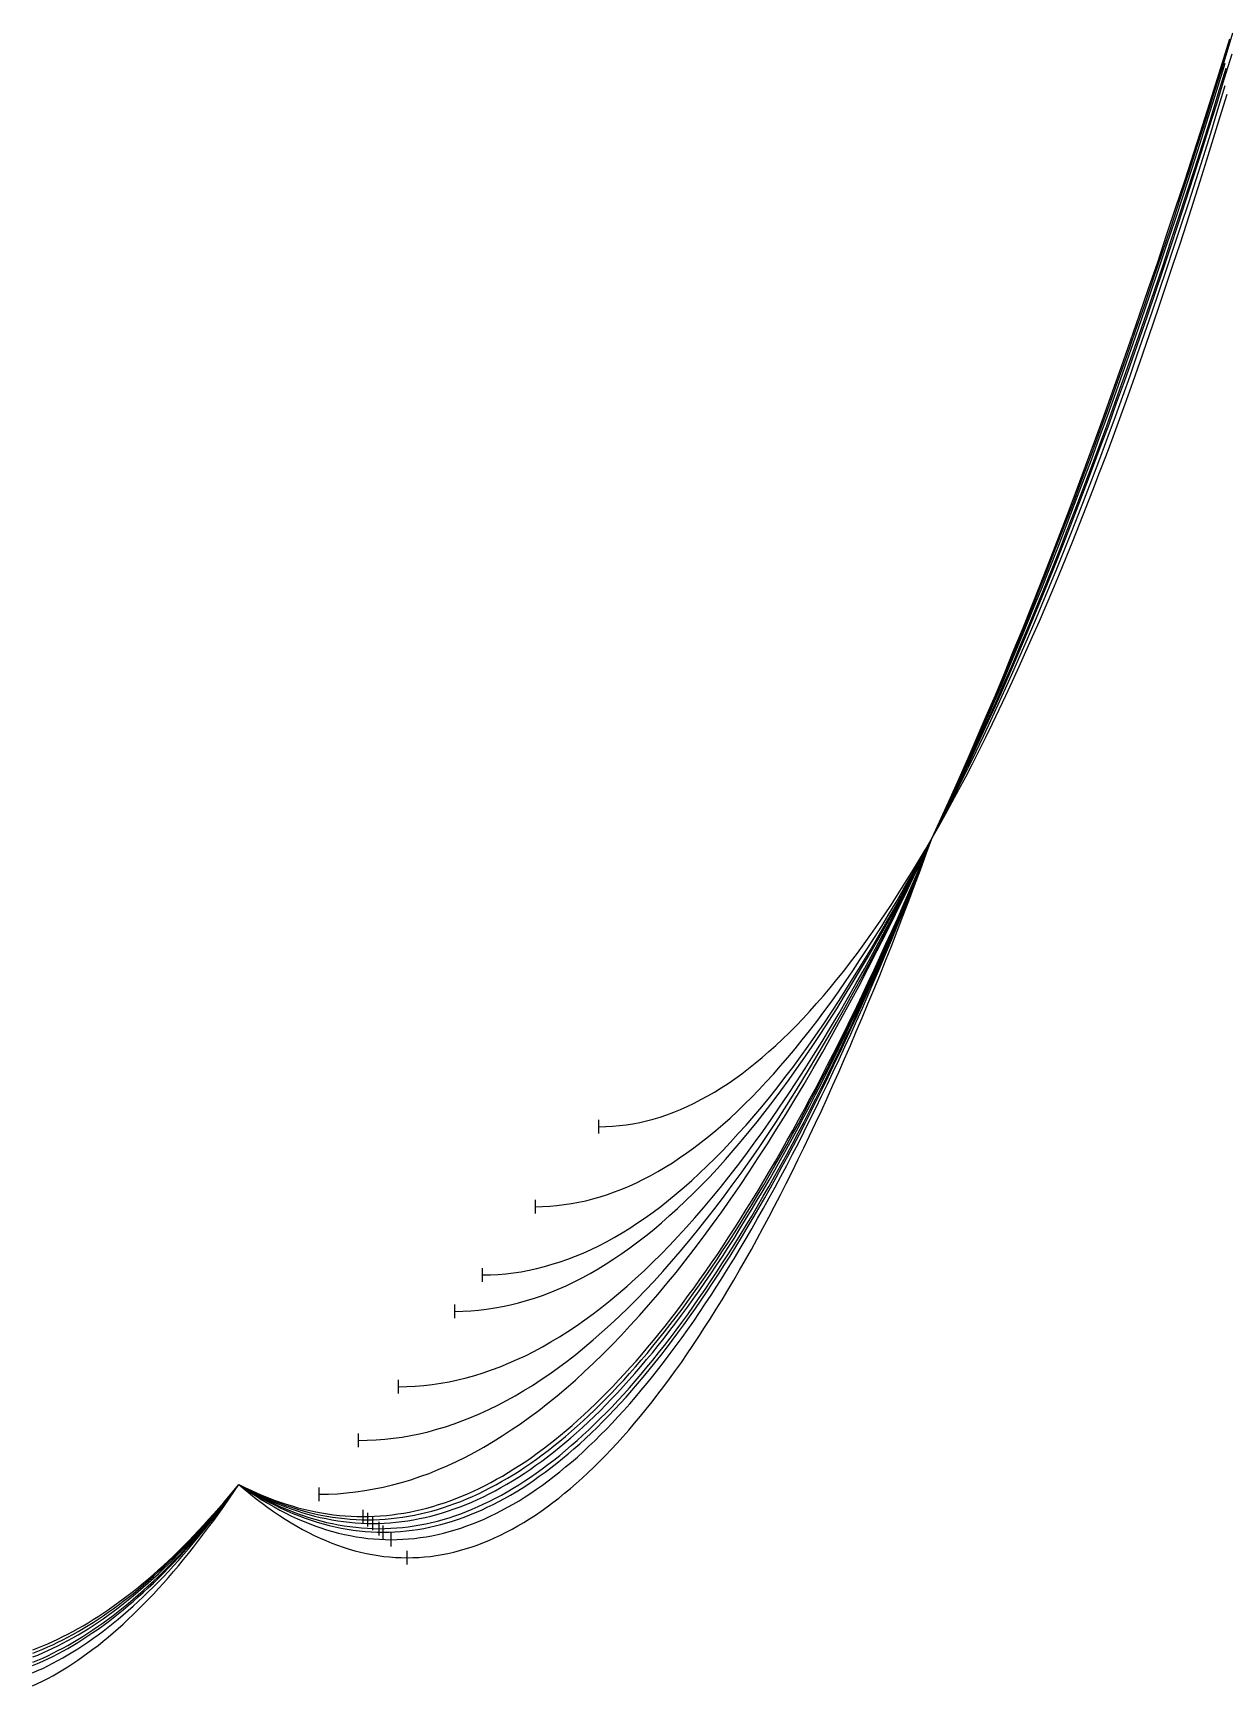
# Model space of a CAD drawing. Header units: metres. Extents: x -87 to 28195, y -4474 to 524.
# Drawn here: x 2559 to 3435, y -2177 to -961 of the extents above; entities that cross this region are included whole.
import ezdxf

# ---------------------------------------------------------------- set-up
doc = ezdxf.new("R2010")
doc.units = ezdxf.units.M
for name, color, linetype in [('CATENARIES_-10_bare', 7, 'Continuous'), ('CATENARIES_-10_ICE', 7, 'Continuous'), ('CATENARIES_-19_bare', 7, 'Continuous'), ('CATENARIES_-19_HEAVY_ICE', 7, 'Continuous'), ('CATENARIES_0', 7, 'Continuous'), ('CATENARIES_0_ICE', 7, 'Continuous'), ('CATENARIES_50_theoretical', 7, 'Continuous')]:
    doc.layers.add(name, color=color, linetype=linetype)

msp = doc.modelspace()

# ---------------------------------------------------------------- linework, layer by layer
at = {"layer": 'CATENARIES_-10_bare'}
for p, q in [((2798, -2001.4), (2798, -1991.4)), ((2804.7, -2059.7), (2804.7, -2049.7))]:
    msp.add_line(p, q, dxfattribs=at)
for points in [[(2798, -1996.4, 0), (2804.4, -1996.3, 0), (2810.8, -1996, 0), (2817.2, -1995.5, 0), (2823.6, -1994.8, 0), (2830, -1993.9, 0), (2836.4, -1992.8, 0), (2842.8, -1991.5, 0), (2849.1, -1990, 0), (2855.5, -1988.2, 0), (2861.9, -1986.3, 0), (2868.3, -1984.2, 0), (2874.7, -1981.8, 0), (2881.1, -1979.3, 0), (2887.5, -1976.6, 0), (2893.9, -1973.6, 0), (2900.3, -1970.5, 0), (2906.7, -1967.1, 0), (2913.1, -1963.6, 0), (2919.5, -1959.8, 0), (2925.9, -1955.9, 0), (2932.2, -1951.7, 0), (2938.6, -1947.4, 0), (2945, -1942.8, 0), (2951.4, -1938, 0), (2957.8, -1933.1, 0), (2964.2, -1927.9, 0), (2970.6, -1922.5, 0), (2977, -1916.9, 0), (2983.4, -1911.1, 0), (2989.8, -1905.1, 0), (2996.2, -1899, 0), (3002.6, -1892.6, 0), (3009, -1886, 0), (3015.4, -1879.2, 0), (3021.7, -1872.1, 0), (3028.1, -1864.9, 0), (3034.5, -1857.5, 0), (3040.9, -1849.9, 0), (3047.3, -1842.1, 0), (3053.7, -1834, 0), (3060.1, -1825.8, 0), (3066.5, -1817.4, 0), (3072.9, -1808.7, 0), (3079.3, -1799.9, 0), (3085.7, -1790.8, 0), (3092.1, -1781.6, 0), (3098.5, -1772.1, 0), (3104.8, -1762.5, 0), (3111.2, -1752.6, 0), (3117.6, -1742.5, 0), (3124, -1732.2, 0), (3130.4, -1721.7, 0), (3136.8, -1711, 0), (3143.2, -1700.2, 0), (3149.6, -1689, 0), (3156, -1677.7, 0), (3162.4, -1666.2, 0), (3168.8, -1654.5, 0), (3175.2, -1642.6, 0), (3181.6, -1630.4, 0), (3187.9, -1618.1, 0), (3194.3, -1605.6, 0), (3200.7, -1592.8, 0), (3207.1, -1579.8, 0), (3213.5, -1566.7, 0), (3219.9, -1553.3, 0), (3226.4, -1539.5, 0), (3232.9, -1525.4, 0), (3239.4, -1511.2, 0), (3245.9, -1496.7, 0), (3252.5, -1482, 0), (3259, -1467.1, 0), (3265.5, -1452, 0), (3272, -1436.6, 0), (3278.5, -1421.1, 0), (3285, -1405.3, 0), (3291.5, -1389.3, 0), (3298, -1373.1, 0), (3304.5, -1356.7, 0), (3311, -1340, 0), (3317.6, -1323.2, 0), (3324.1, -1306.1, 0), (3330.6, -1288.8, 0), (3337.1, -1271.3, 0), (3343.6, -1253.6, 0), (3350.1, -1235.6, 0), (3356.6, -1217.5, 0), (3363.1, -1199.1, 0), (3369.6, -1180.5, 0), (3376.1, -1161.7, 0), (3382.6, -1142.7, 0), (3389.2, -1123.4, 0), (3395.7, -1103.9, 0), (3402.2, -1084.2, 0), (3408.7, -1064.3, 0), (3415.2, -1044.2, 0), (3421.7, -1023.8, 0), (3428.2, -1003.3, 0), (3434.7, -982.5, 0), (3441.2, -961.4, 0)], [(2709.9, -2028.7, 0), (2714.2, -2031, 0), (2718.5, -2033.2, 0), (2722.8, -2035.3, 0), (2727.2, -2037.3, 0), (2731.5, -2039.2, 0), (2735.8, -2041, 0), (2740.1, -2042.6, 0), (2744.4, -2044.2, 0), (2748.7, -2045.6, 0), (2753, -2047, 0), (2757.3, -2048.2, 0), (2761.6, -2049.4, 0), (2765.9, -2050.4, 0), (2770.3, -2051.3, 0), (2774.6, -2052.1, 0), (2778.9, -2052.8, 0), (2783.2, -2053.4, 0), (2787.5, -2053.9, 0), (2791.8, -2054.3, 0), (2796.1, -2054.5, 0), (2800.4, -2054.7, 0), (2804.7, -2054.7, 0), (2809, -2054.7, 0), (2813.3, -2054.5, 0), (2817.6, -2054.3, 0), (2821.9, -2053.9, 0), (2826.1, -2053.4, 0), (2830.4, -2052.8, 0), (2834.7, -2052.1, 0), (2839, -2051.3, 0), (2843.3, -2050.4, 0), (2847.5, -2049.4, 0), (2851.8, -2048.3, 0), (2856.1, -2047.1, 0), (2860.4, -2045.8, 0), (2864.7, -2044.3, 0), (2868.9, -2042.8, 0), (2873.2, -2041.2, 0), (2877.5, -2039.4, 0), (2881.8, -2037.6, 0), (2886.1, -2035.6, 0), (2890.3, -2033.5, 0), (2894.6, -2031.3, 0), (2898.9, -2029.1, 0), (2903.2, -2026.7, 0), (2907.5, -2024.2, 0), (2911.7, -2021.6, 0), (2916, -2018.9, 0), (2920.3, -2016.1, 0), (2924.6, -2013.1, 0), (2928.9, -2010.1, 0), (2933.1, -2007, 0), (2937.4, -2003.7, 0), (2941.7, -2000.4, 0), (2946, -1997, 0), (2950.3, -1993.4, 0), (2954.5, -1989.7, 0), (2958.8, -1986, 0), (2963.1, -1982.1, 0), (2967.4, -1978.1, 0), (2971.7, -1974, 0), (2975.9, -1969.8, 0), (2980.2, -1965.5, 0), (2984.5, -1961.1, 0), (2988.8, -1956.6, 0), (2993.1, -1952, 0), (2997.3, -1947.2, 0), (3001.6, -1942.4, 0), (3005.9, -1937.4, 0), (3010.2, -1932.4, 0), (3014.5, -1927.2, 0), (3018.7, -1922, 0), (3023, -1916.6, 0), (3027.3, -1911.1, 0), (3031.6, -1905.5, 0), (3035.9, -1899.9, 0), (3040.1, -1894.1, 0), (3044.4, -1888.1, 0), (3048.7, -1882.1, 0), (3053, -1876, 0), (3057.3, -1869.8, 0), (3061.5, -1863.5, 0), (3065.8, -1857, 0), (3070.1, -1850.5, 0), (3074.4, -1843.8, 0), (3078.7, -1837, 0), (3082.9, -1830.2, 0), (3087.2, -1823.2, 0), (3091.5, -1816.1, 0), (3095.8, -1808.9, 0), (3100.1, -1801.6, 0), (3104.3, -1794.2, 0), (3108.6, -1786.7, 0), (3112.9, -1779.1, 0), (3117.2, -1771.3, 0), (3121.5, -1763.5, 0), (3125.7, -1755.5, 0), (3130, -1747.5, 0), (3134.3, -1739.3, 0), (3138.6, -1731.1, 0), (3142.9, -1722.7, 0), (3147.1, -1714.2, 0), (3151.4, -1705.6, 0), (3155.7, -1696.9, 0), (3160, -1688.1, 0), (3164.3, -1679.2, 0), (3168.5, -1670.1, 0), (3172.8, -1661, 0), (3177.1, -1651.7, 0), (3181.4, -1642.4, 0), (3185.7, -1632.9, 0), (3189.9, -1623.4, 0), (3194.2, -1613.7, 0), (3198.5, -1603.9, 0), (3202.8, -1594, 0), (3207.1, -1584, 0), (3211.3, -1573.9, 0), (3215.6, -1563.6, 0), (3219.9, -1553.3, 0)], [(2558.3, -2152.9, 0), (2562, -2151.4, 0), (2565.7, -2149.9, 0), (2569.4, -2148.3, 0), (2573.1, -2146.6, 0), (2576.8, -2144.8, 0), (2580.5, -2143, 0), (2584.2, -2141.1, 0), (2587.9, -2139.1, 0), (2591.6, -2137, 0), (2595.3, -2134.8, 0), (2599, -2132.6, 0), (2602.7, -2130.3, 0), (2606.4, -2127.9, 0), (2610.1, -2125.4, 0), (2613.8, -2122.8, 0), (2617.5, -2120.2, 0), (2621.2, -2117.5, 0), (2624.9, -2114.7, 0), (2628.6, -2111.8, 0), (2632.3, -2108.9, 0), (2636, -2105.8, 0), (2639.7, -2102.7, 0), (2643.4, -2099.5, 0), (2647, -2096.3, 0), (2650.7, -2092.9, 0), (2654.4, -2089.5, 0), (2658.1, -2086, 0), (2661.8, -2082.4, 0), (2665.5, -2078.8, 0), (2669.2, -2075, 0), (2672.9, -2071.2, 0), (2676.6, -2067.3, 0), (2680.3, -2063.3, 0), (2684, -2059.3, 0), (2687.7, -2055.2, 0), (2691.4, -2050.9, 0), (2695.1, -2046.7, 0), (2698.8, -2042.3, 0), (2702.5, -2037.8, 0), (2706.2, -2033.3, 0), (2709.9, -2028.7, 0)]]:
    msp.add_polyline3d(points, dxfattribs=at)
at = {"layer": 'CATENARIES_-10_ICE'}
for p, q in [((2868.8, -1906.5), (2868.8, -1896.5)), ((2813.1, -2066.3), (2813.1, -2056.3))]:
    msp.add_line(p, q, dxfattribs=at)
for points in [[(2868.8, -1901.5, 0), (2874.6, -1901.4, 0), (2880.5, -1901.1, 0), (2886.3, -1900.6, 0), (2892.2, -1899.9, 0), (2898.1, -1899, 0), (2903.9, -1898, 0), (2909.8, -1896.7, 0), (2915.6, -1895.3, 0), (2921.5, -1893.6, 0), (2927.3, -1891.8, 0), (2933.2, -1889.8, 0), (2939, -1887.6, 0), (2944.9, -1885.2, 0), (2950.7, -1882.6, 0), (2956.6, -1879.8, 0), (2962.4, -1876.8, 0), (2968.3, -1873.6, 0), (2974.1, -1870.2, 0), (2980, -1866.6, 0), (2985.8, -1862.9, 0), (2991.7, -1858.9, 0), (2997.5, -1854.8, 0), (3003.4, -1850.4, 0), (3009.2, -1845.9, 0), (3015.1, -1841.2, 0), (3020.9, -1836.3, 0), (3026.8, -1831.1, 0), (3032.6, -1825.8, 0), (3038.5, -1820.3, 0), (3044.4, -1814.6, 0), (3050.2, -1808.7, 0), (3056.1, -1802.7, 0), (3061.9, -1796.4, 0), (3067.8, -1789.9, 0), (3073.6, -1783.2, 0), (3079.5, -1776.4, 0), (3085.3, -1769.3, 0), (3091.2, -1762.1, 0), (3097, -1754.6, 0), (3102.9, -1747, 0), (3108.7, -1739.2, 0), (3114.6, -1731.1, 0), (3120.4, -1722.9, 0), (3126.3, -1714.5, 0), (3132.1, -1705.9, 0), (3138, -1697.1, 0), (3143.8, -1688.1, 0), (3149.7, -1678.9, 0), (3155.5, -1669.5, 0), (3161.4, -1659.9, 0), (3167.2, -1650.1, 0), (3173.1, -1640.2, 0), (3178.9, -1630, 0), (3184.8, -1619.6, 0), (3190.7, -1609.1, 0), (3196.5, -1598.3, 0), (3202.4, -1587.3, 0), (3208.2, -1576.2, 0), (3214.1, -1564.8, 0), (3219.9, -1553.3, 0), (3225.8, -1541.6, 0), (3231.6, -1529.6, 0), (3237.5, -1517.5, 0), (3243.3, -1505.2, 0), (3249.1, -1492.7, 0), (3255, -1480, 0), (3260.8, -1467, 0), (3266.7, -1453.9, 0), (3272.5, -1440.6, 0), (3278.4, -1427.1, 0), (3284.2, -1413.4, 0), (3290.1, -1399.5, 0), (3295.9, -1385.4, 0), (3301.8, -1371.1, 0), (3307.6, -1356.6, 0), (3313.5, -1341.9, 0), (3319.3, -1327.1, 0), (3325.2, -1312, 0), (3331, -1296.7, 0), (3336.9, -1281.2, 0), (3342.7, -1265.5, 0), (3348.6, -1249.6, 0), (3354.4, -1233.5, 0), (3360.2, -1217.2, 0), (3366.1, -1200.8, 0), (3371.9, -1184.1, 0), (3377.8, -1167.2, 0), (3383.6, -1150.1, 0), (3389.5, -1132.8, 0), (3395.3, -1115.3, 0), (3401.2, -1097.6, 0), (3407, -1079.7, 0), (3412.9, -1061.7, 0), (3418.7, -1043.4, 0), (3424.6, -1024.9, 0), (3430.4, -1006.2, 0), (3436.3, -987.3, 0)], [(2709.9, -2028.7, 0), (2714.2, -2031.4, 0), (2718.5, -2033.9, 0), (2722.8, -2036.3, 0), (2727.1, -2038.6, 0), (2731.4, -2040.9, 0), (2735.7, -2042.9, 0), (2740, -2044.9, 0), (2744.3, -2046.8, 0), (2748.6, -2048.5, 0), (2752.9, -2050.2, 0), (2757.2, -2051.7, 0), (2761.5, -2053.1, 0), (2765.8, -2054.4, 0), (2770.1, -2055.6, 0), (2774.4, -2056.7, 0), (2778.7, -2057.6, 0), (2783, -2058.5, 0), (2787.3, -2059.2, 0), (2791.6, -2059.8, 0), (2795.9, -2060.3, 0), (2800.2, -2060.7, 0), (2804.5, -2061, 0), (2808.8, -2061.2, 0), (2813.1, -2061.3, 0), (2817.4, -2061.2, 0), (2821.7, -2061, 0), (2826, -2060.7, 0), (2830.3, -2060.4, 0), (2834.5, -2059.9, 0), (2838.8, -2059.2, 0), (2843.1, -2058.5, 0), (2847.4, -2057.7, 0), (2851.7, -2056.7, 0), (2856, -2055.7, 0), (2860.2, -2054.5, 0), (2864.5, -2053.2, 0), (2868.8, -2051.8, 0), (2873.1, -2050.3, 0), (2877.4, -2048.7, 0), (2881.6, -2046.9, 0), (2885.9, -2045.1, 0), (2890.2, -2043.1, 0), (2894.5, -2041, 0), (2898.8, -2038.8, 0), (2903.1, -2036.6, 0), (2907.3, -2034.1, 0), (2911.6, -2031.6, 0), (2915.9, -2029, 0), (2920.2, -2026.2, 0), (2924.5, -2023.4, 0), (2928.7, -2020.4, 0), (2933, -2017.3, 0), (2937.3, -2014.1, 0), (2941.6, -2010.8, 0), (2945.9, -2007.4, 0), (2950.2, -2003.9, 0), (2954.4, -2000.2, 0), (2958.7, -1996.5, 0), (2963, -1992.6, 0), (2967.3, -1988.6, 0), (2971.6, -1984.5, 0), (2975.8, -1980.3, 0), (2980.1, -1976, 0), (2984.4, -1971.6, 0), (2988.7, -1967, 0), (2993, -1962.4, 0), (2997.3, -1957.6, 0), (3001.5, -1952.7, 0), (3005.8, -1947.7, 0), (3010.1, -1942.6, 0), (3014.4, -1937.4, 0), (3018.7, -1932.1, 0), (3022.9, -1926.6, 0), (3027.2, -1921.1, 0), (3031.5, -1915.4, 0), (3035.8, -1909.6, 0), (3040.1, -1903.7, 0), (3044.4, -1897.7, 0), (3048.6, -1891.6, 0), (3052.9, -1885.3, 0), (3057.2, -1879, 0), (3061.5, -1872.5, 0), (3065.8, -1865.9, 0), (3070, -1859.3, 0), (3074.3, -1852.5, 0), (3078.6, -1845.5, 0), (3082.9, -1838.5, 0), (3087.2, -1831.4, 0), (3091.5, -1824.1, 0), (3095.7, -1816.7, 0), (3100, -1809.3, 0), (3104.3, -1801.7, 0), (3108.6, -1793.9, 0), (3112.9, -1786.1, 0), (3117.1, -1778.2, 0), (3121.4, -1770.1, 0), (3125.7, -1762, 0), (3130, -1753.7, 0), (3134.3, -1745.3, 0), (3138.6, -1736.8, 0), (3142.8, -1728.1, 0), (3147.1, -1719.4, 0), (3151.4, -1710.5, 0), (3155.7, -1701.6, 0), (3160, -1692.5, 0), (3164.2, -1683.3, 0), (3168.5, -1674, 0), (3172.8, -1664.6, 0), (3177.1, -1655, 0), (3181.4, -1645.4, 0), (3185.7, -1635.6, 0), (3189.9, -1625.7, 0), (3194.2, -1615.7, 0), (3198.5, -1605.6, 0), (3202.8, -1595.4, 0), (3207.1, -1585, 0), (3211.3, -1574.6, 0), (3215.6, -1564, 0), (3219.9, -1553.3, 0)], [(2558.3, -2159.5, 0), (2562, -2158, 0), (2565.7, -2156.4, 0), (2569.4, -2154.7, 0), (2573.1, -2152.9, 0), (2576.8, -2151, 0), (2580.4, -2149.1, 0), (2584.1, -2147.1, 0), (2587.8, -2144.9, 0), (2591.5, -2142.7, 0), (2595.2, -2140.5, 0), (2598.9, -2138.1, 0), (2602.6, -2135.7, 0), (2606.3, -2133.1, 0), (2610, -2130.5, 0), (2613.7, -2127.8, 0), (2617.4, -2125.1, 0), (2621.1, -2122.2, 0), (2624.8, -2119.3, 0), (2628.5, -2116.2, 0), (2632.2, -2113.1, 0), (2635.9, -2110, 0), (2639.6, -2106.7, 0), (2643.3, -2103.3, 0), (2647, -2099.9, 0), (2650.7, -2096.4, 0), (2654.4, -2092.8, 0), (2658.1, -2089.1, 0), (2661.8, -2085.3, 0), (2665.5, -2081.4, 0), (2669.2, -2077.5, 0), (2672.9, -2073.5, 0), (2676.6, -2069.4, 0), (2680.3, -2065.2, 0), (2684, -2060.9, 0), (2687.7, -2056.6, 0), (2691.4, -2052.1, 0), (2695.1, -2047.6, 0), (2698.8, -2043, 0), (2702.5, -2038.3, 0), (2706.2, -2033.6, 0), (2709.9, -2028.7, 0)]]:
    msp.add_polyline3d(points, dxfattribs=at)
at = {"layer": 'CATENARIES_-19_bare'}
for p, q in [((2769, -2041), (2769, -2031)), ((2801.3, -2057.4), (2801.3, -2047.4))]:
    msp.add_line(p, q, dxfattribs=at)
for points in [[(2769, -2036, 0), (2775.8, -2035.9, 0), (2782.5, -2035.6, 0), (2789.2, -2035, 0), (2795.9, -2034.3, 0), (2802.7, -2033.3, 0), (2809.4, -2032.1, 0), (2816.1, -2030.7, 0), (2822.9, -2029.1, 0), (2829.6, -2027.3, 0), (2836.3, -2025.3, 0), (2843.1, -2023, 0), (2849.8, -2020.6, 0), (2856.5, -2017.9, 0), (2863.2, -2015, 0), (2870, -2011.9, 0), (2876.7, -2008.6, 0), (2883.4, -2005, 0), (2890.2, -2001.3, 0), (2896.9, -1997.3, 0), (2903.6, -1993.1, 0), (2910.3, -1988.7, 0), (2917.1, -1984.1, 0), (2923.8, -1979.3, 0), (2930.5, -1974.3, 0), (2937.3, -1969, 0), (2944, -1963.5, 0), (2950.7, -1957.9, 0), (2957.5, -1952, 0), (2964.2, -1945.8, 0), (2970.9, -1939.5, 0), (2977.6, -1933, 0), (2984.4, -1926.2, 0), (2991.1, -1919.2, 0), (2997.8, -1912, 0), (3004.6, -1904.6, 0), (3011.3, -1897, 0), (3018, -1889.2, 0), (3024.8, -1881.1, 0), (3031.5, -1872.9, 0), (3038.2, -1864.4, 0), (3044.9, -1855.7, 0), (3051.7, -1846.8, 0), (3058.4, -1837.6, 0), (3065.1, -1828.3, 0), (3071.9, -1818.7, 0), (3078.6, -1808.9, 0), (3085.3, -1798.9, 0), (3092, -1788.7, 0), (3098.8, -1778.3, 0), (3105.5, -1767.6, 0), (3112.2, -1756.8, 0), (3119, -1745.7, 0), (3125.7, -1734.4, 0), (3132.4, -1722.9, 0), (3139.2, -1711.1, 0), (3145.9, -1699.2, 0), (3152.6, -1687, 0), (3159.3, -1674.6, 0), (3166.1, -1662, 0), (3172.8, -1649.2, 0), (3179.5, -1636.1, 0), (3186.3, -1622.9, 0), (3193, -1609.4, 0), (3199.7, -1595.7, 0), (3206.5, -1581.8, 0), (3213.2, -1567.7, 0), (3219.9, -1553.3, 0), (3226.5, -1538.9, 0), (3233.2, -1524.4, 0), (3239.8, -1509.6, 0), (3246.4, -1494.6, 0), (3253.1, -1479.3, 0), (3259.7, -1463.9, 0), (3266.4, -1448.3, 0), (3273, -1432.4, 0), (3279.6, -1416.3, 0), (3286.3, -1400, 0), (3292.9, -1383.5, 0), (3299.5, -1366.8, 0), (3306.2, -1349.9, 0), (3312.8, -1332.7, 0), (3319.4, -1315.4, 0), (3326.1, -1297.8, 0), (3332.7, -1280, 0), (3339.3, -1262, 0), (3346, -1243.8, 0), (3352.6, -1225.3, 0), (3359.2, -1206.7, 0), (3365.9, -1187.8, 0), (3372.5, -1168.7, 0), (3379.1, -1149.4, 0), (3385.8, -1129.9, 0), (3392.4, -1110.1, 0), (3399, -1090.1, 0), (3405.7, -1070, 0), (3412.3, -1049.6, 0), (3418.9, -1029, 0), (3425.6, -1008.1, 0), (3432.2, -987.1, 0), (3438.9, -965.8, 0)], [(2709.9, -2028.7, 0), (2714.3, -2030.9, 0), (2718.6, -2033, 0), (2723, -2035, 0), (2727.3, -2036.9, 0), (2731.7, -2038.6, 0), (2736, -2040.3, 0), (2740.4, -2041.9, 0), (2744.7, -2043.3, 0), (2749.1, -2044.6, 0), (2753.4, -2045.9, 0), (2757.8, -2047, 0), (2762.1, -2048, 0), (2766.5, -2048.9, 0), (2770.8, -2049.7, 0), (2775.2, -2050.4, 0), (2779.5, -2051, 0), (2783.9, -2051.5, 0), (2788.2, -2051.9, 0), (2792.6, -2052.2, 0), (2796.9, -2052.3, 0), (2801.3, -2052.4, 0), (2805.6, -2052.3, 0), (2809.8, -2052.2, 0), (2814.1, -2051.9, 0), (2818.4, -2051.5, 0), (2822.6, -2051.1, 0), (2826.9, -2050.5, 0), (2831.2, -2049.8, 0), (2835.5, -2049.1, 0), (2839.7, -2048.2, 0), (2844, -2047.2, 0), (2848.3, -2046.1, 0), (2852.5, -2044.9, 0), (2856.8, -2043.6, 0), (2861.1, -2042.2, 0), (2865.4, -2040.7, 0), (2869.6, -2039.1, 0), (2873.9, -2037.4, 0), (2878.2, -2035.6, 0), (2882.4, -2033.7, 0), (2886.7, -2031.7, 0), (2891, -2029.6, 0), (2895.3, -2027.3, 0), (2899.5, -2025, 0), (2903.8, -2022.6, 0), (2908.1, -2020, 0), (2912.3, -2017.4, 0), (2916.6, -2014.7, 0), (2920.9, -2011.8, 0), (2925.2, -2008.9, 0), (2929.4, -2005.8, 0), (2933.7, -2002.6, 0), (2938, -1999.4, 0), (2942.3, -1996, 0), (2946.5, -1992.5, 0), (2950.8, -1989, 0), (2955.1, -1985.3, 0), (2959.3, -1981.5, 0), (2963.6, -1977.6, 0), (2967.9, -1973.6, 0), (2972.2, -1969.6, 0), (2976.4, -1965.4, 0), (2980.7, -1961.1, 0), (2985, -1956.7, 0), (2989.2, -1952.1, 0), (2993.5, -1947.5, 0), (2997.8, -1942.8, 0), (3002.1, -1938, 0), (3006.3, -1933.1, 0), (3010.6, -1928, 0), (3014.9, -1922.9, 0), (3019.1, -1917.7, 0), (3023.4, -1912.3, 0), (3027.7, -1906.9, 0), (3032, -1901.3, 0), (3036.2, -1895.7, 0), (3040.5, -1889.9, 0), (3044.8, -1884.1, 0), (3049, -1878.1, 0), (3053.3, -1872, 0), (3057.6, -1865.8, 0), (3061.9, -1859.6, 0), (3066.1, -1853.2, 0), (3070.4, -1846.7, 0), (3074.7, -1840.1, 0), (3078.9, -1833.4, 0), (3083.2, -1826.6, 0), (3087.5, -1819.7, 0), (3091.8, -1812.7, 0), (3096, -1805.6, 0), (3100.3, -1798.3, 0), (3104.6, -1791, 0), (3108.8, -1783.6, 0), (3113.1, -1776, 0), (3117.4, -1768.4, 0), (3121.7, -1760.6, 0), (3125.9, -1752.8, 0), (3130.2, -1744.8, 0), (3134.5, -1736.8, 0), (3138.7, -1728.6, 0), (3143, -1720.3, 0), (3147.3, -1711.9, 0), (3151.6, -1703.5, 0), (3155.8, -1694.9, 0), (3160.1, -1686.2, 0), (3164.4, -1677.4, 0), (3168.6, -1668.5, 0), (3172.9, -1659.4, 0), (3177.2, -1650.3, 0), (3181.5, -1641.1, 0), (3185.7, -1631.8, 0), (3190, -1622.3, 0), (3194.3, -1612.8, 0), (3198.6, -1603.1, 0), (3202.8, -1593.4, 0), (3207.1, -1583.5, 0), (3211.4, -1573.6, 0), (3215.6, -1563.5, 0), (3219.9, -1553.3, 0)], [(2558.3, -2150.4, 0), (2562, -2149, 0), (2565.7, -2147.5, 0), (2569.4, -2145.9, 0), (2573.1, -2144.2, 0), (2576.8, -2142.5, 0), (2580.5, -2140.7, 0), (2584.2, -2138.8, 0), (2587.9, -2136.8, 0), (2591.6, -2134.8, 0), (2595.3, -2132.7, 0), (2599, -2130.5, 0), (2602.7, -2128.2, 0), (2606.4, -2125.9, 0), (2610.1, -2123.4, 0), (2613.8, -2120.9, 0), (2617.5, -2118.4, 0), (2621.2, -2115.7, 0), (2624.9, -2113, 0), (2628.6, -2110.1, 0), (2632.3, -2107.3, 0), (2636, -2104.3, 0), (2639.7, -2101.2, 0), (2643.4, -2098.1, 0), (2647.1, -2094.9, 0), (2650.8, -2091.6, 0), (2654.5, -2088.3, 0), (2658.1, -2084.9, 0), (2661.8, -2081.4, 0), (2665.5, -2077.8, 0), (2669.2, -2074.1, 0), (2672.9, -2070.4, 0), (2676.6, -2066.5, 0), (2680.3, -2062.7, 0), (2684, -2058.7, 0), (2687.7, -2054.6, 0), (2691.4, -2050.5, 0), (2695.1, -2046.3, 0), (2698.8, -2042, 0), (2702.5, -2037.7, 0), (2706.2, -2033.2, 0), (2709.9, -2028.7, 0)]]:
    msp.add_polyline3d(points, dxfattribs=at)
at = {"layer": 'CATENARIES_-19_HEAVY_ICE'}
for p, q in [((2928, -1829.5), (2928, -1819.5)), ((2821.9, -2074.4), (2821.9, -2064.4))]:
    msp.add_line(p, q, dxfattribs=at)
for points in [[(2928, -1824.5, 0), (2933.3, -1824.4, 0), (2938.6, -1824.1, 0), (2943.9, -1823.7, 0), (2949.2, -1823, 0), (2954.5, -1822.2, 0), (2959.8, -1821.2, 0), (2965.1, -1820.1, 0), (2970.4, -1818.7, 0), (2975.7, -1817.2, 0), (2981, -1815.5, 0), (2986.3, -1813.6, 0), (2991.7, -1811.6, 0), (2997, -1809.3, 0), (3002.3, -1806.9, 0), (3007.6, -1804.3, 0), (3012.9, -1801.6, 0), (3018.2, -1798.6, 0), (3023.5, -1795.5, 0), (3028.8, -1792.2, 0), (3034.1, -1788.7, 0), (3039.4, -1785, 0), (3044.7, -1781.2, 0), (3050, -1777.1, 0), (3055.4, -1772.9, 0), (3060.7, -1768.6, 0), (3066, -1764, 0), (3071.3, -1759.3, 0), (3076.6, -1754.3, 0), (3081.9, -1749.2, 0), (3087.2, -1743.9, 0), (3092.5, -1738.5, 0), (3097.8, -1732.8, 0), (3103.1, -1727, 0), (3108.4, -1721, 0), (3113.7, -1714.8, 0), (3119.1, -1708.5, 0), (3124.4, -1701.9, 0), (3129.7, -1695.2, 0), (3135, -1688.3, 0), (3140.3, -1681.2, 0), (3145.6, -1674, 0), (3150.9, -1666.5, 0), (3156.2, -1658.9, 0), (3161.5, -1651.1, 0), (3166.8, -1643.1, 0), (3172.1, -1634.9, 0), (3177.4, -1626.6, 0), (3182.8, -1618.1, 0), (3188.1, -1609.4, 0), (3193.4, -1600.5, 0), (3198.7, -1591.4, 0), (3204, -1582.1, 0), (3209.3, -1572.7, 0), (3214.6, -1563.1, 0), (3219.9, -1553.3, 0), (3225.3, -1543.2, 0), (3230.7, -1532.8, 0), (3236.1, -1522.3, 0), (3241.5, -1511.6, 0), (3246.9, -1500.7, 0), (3252.3, -1489.7, 0), (3257.6, -1478.4, 0), (3263, -1467, 0), (3268.4, -1455.3, 0), (3273.8, -1443.5, 0), (3279.2, -1431.5, 0), (3284.6, -1419.3, 0), (3290, -1406.9, 0), (3295.4, -1394.3, 0), (3300.8, -1381.5, 0), (3306.2, -1368.5, 0), (3311.6, -1355.4, 0), (3316.9, -1342, 0), (3322.3, -1328.5, 0), (3327.7, -1314.8, 0), (3333.1, -1300.9, 0), (3338.5, -1286.8, 0), (3343.9, -1272.5, 0), (3349.3, -1258, 0), (3354.7, -1243.3, 0), (3360.1, -1228.4, 0), (3365.5, -1213.4, 0), (3370.8, -1198.1, 0), (3376.2, -1182.7, 0), (3381.6, -1167.1, 0), (3387, -1151.2, 0), (3392.4, -1135.2, 0), (3397.8, -1119, 0), (3403.2, -1102.6, 0), (3408.6, -1086, 0), (3414, -1069.2, 0), (3419.4, -1052.2, 0), (3424.8, -1035.1, 0), (3430.1, -1017.7, 0), (3435.5, -1000.1, 0)], [(2709.9, -2028.7, 0), (2714.2, -2031.8, 0), (2718.5, -2034.7, 0), (2722.8, -2037.5, 0), (2727.1, -2040.3, 0), (2731.5, -2042.8, 0), (2735.8, -2045.3, 0), (2740.1, -2047.7, 0), (2744.4, -2049.9, 0), (2748.7, -2052, 0), (2753, -2054, 0), (2757.3, -2055.8, 0), (2761.6, -2057.6, 0), (2765.9, -2059.2, 0), (2770.2, -2060.7, 0), (2774.5, -2062.1, 0), (2778.8, -2063.4, 0), (2783.2, -2064.5, 0), (2787.5, -2065.5, 0), (2791.8, -2066.4, 0), (2796.1, -2067.2, 0), (2800.4, -2067.9, 0), (2804.7, -2068.4, 0), (2809, -2068.8, 0), (2813.3, -2069.1, 0), (2817.6, -2069.3, 0), (2821.9, -2069.4, 0), (2826.2, -2069.3, 0), (2830.5, -2069.1, 0), (2834.8, -2068.8, 0), (2839, -2068.4, 0), (2843.3, -2067.9, 0), (2847.6, -2067.2, 0), (2851.9, -2066.5, 0), (2856.2, -2065.6, 0), (2860.4, -2064.6, 0), (2864.7, -2063.4, 0), (2869, -2062.2, 0), (2873.3, -2060.8, 0), (2877.6, -2059.3, 0), (2881.8, -2057.7, 0), (2886.1, -2056, 0), (2890.4, -2054.2, 0), (2894.7, -2052.2, 0), (2899, -2050.1, 0), (2903.2, -2048, 0), (2907.5, -2045.6, 0), (2911.8, -2043.2, 0), (2916.1, -2040.7, 0), (2920.4, -2038, 0), (2924.6, -2035.2, 0), (2928.9, -2032.3, 0), (2933.2, -2029.2, 0), (2937.5, -2026.1, 0), (2941.8, -2022.8, 0), (2946, -2019.4, 0), (2950.3, -2015.9, 0), (2954.6, -2012.3, 0), (2958.9, -2008.6, 0), (2963.1, -2004.7, 0), (2967.4, -2000.7, 0), (2971.7, -1996.6, 0), (2976, -1992.4, 0), (2980.3, -1988.1, 0), (2984.5, -1983.6, 0), (2988.8, -1979, 0), (2993.1, -1974.3, 0), (2997.4, -1969.5, 0), (3001.7, -1964.6, 0), (3005.9, -1959.5, 0), (3010.2, -1954.4, 0), (3014.5, -1949.1, 0), (3018.8, -1943.6, 0), (3023.1, -1938.1, 0), (3027.3, -1932.5, 0), (3031.6, -1926.7, 0), (3035.9, -1920.8, 0), (3040.2, -1914.8, 0), (3044.5, -1908.6, 0), (3048.7, -1902.4, 0), (3053, -1896, 0), (3057.3, -1889.5, 0), (3061.6, -1882.9, 0), (3065.9, -1876.2, 0), (3070.1, -1869.3, 0), (3074.4, -1862.4, 0), (3078.7, -1855.3, 0), (3083, -1848, 0), (3087.3, -1840.7, 0), (3091.5, -1833.3, 0), (3095.8, -1825.7, 0), (3100.1, -1818, 0), (3104.4, -1810.2, 0), (3108.6, -1802.2, 0), (3112.9, -1794.2, 0), (3117.2, -1786, 0), (3121.5, -1777.7, 0), (3125.8, -1769.3, 0), (3130, -1760.7, 0), (3134.3, -1752.1, 0), (3138.6, -1743.3, 0), (3142.9, -1734.4, 0), (3147.2, -1725.4, 0), (3151.4, -1716.2, 0), (3155.7, -1706.9, 0), (3160, -1697.6, 0), (3164.3, -1688, 0), (3168.6, -1678.4, 0), (3172.8, -1668.7, 0), (3177.1, -1658.8, 0), (3181.4, -1648.8, 0), (3185.7, -1638.7, 0), (3190, -1628.4, 0), (3194.2, -1618.1, 0), (3198.5, -1607.6, 0), (3202.8, -1597, 0), (3207.1, -1586.2, 0), (3211.4, -1575.4, 0), (3215.6, -1564.4, 0), (3219.9, -1553.3, 0)], [(2558.2, -2167.3, 0), (2561.9, -2165.7, 0), (2565.6, -2164, 0), (2569.3, -2162.2, 0), (2573, -2160.3, 0), (2576.7, -2158.3, 0), (2580.4, -2156.3, 0), (2584.1, -2154.1, 0), (2587.8, -2151.9, 0), (2591.5, -2149.6, 0), (2595.2, -2147.2, 0), (2598.9, -2144.7, 0), (2602.6, -2142.1, 0), (2606.3, -2139.4, 0), (2610, -2136.6, 0), (2613.7, -2133.8, 0), (2617.4, -2130.8, 0), (2621.1, -2127.8, 0), (2624.8, -2124.7, 0), (2628.5, -2121.5, 0), (2632.2, -2118.2, 0), (2635.9, -2114.8, 0), (2639.6, -2111.3, 0), (2643.3, -2107.8, 0), (2647, -2104.1, 0), (2650.7, -2100.4, 0), (2654.4, -2096.6, 0), (2658.1, -2092.7, 0), (2661.8, -2088.7, 0), (2665.5, -2084.6, 0), (2669.2, -2080.4, 0), (2672.9, -2076.2, 0), (2676.6, -2071.8, 0), (2680.3, -2067.4, 0), (2684, -2062.9, 0), (2687.7, -2058.2, 0), (2691.4, -2053.5, 0), (2695.1, -2048.7, 0), (2698.8, -2043.9, 0), (2702.5, -2038.9, 0), (2706.2, -2033.8, 0), (2709.9, -2028.7, 0)]]:
    msp.add_polyline3d(points, dxfattribs=at)
at = {"layer": 'CATENARIES_0'}
for p, q in [((2827.3, -1961.9), (2827.3, -1951.9)), ((2808.4, -2062.4), (2808.4, -2052.4))]:
    msp.add_line(p, q, dxfattribs=at)
for points in [[(2827.3, -1956.9, 0), (2833.5, -1956.8, 0), (2839.7, -1956.5, 0), (2846, -1955.9, 0), (2852.2, -1955.2, 0), (2858.4, -1954.3, 0), (2864.7, -1953.2, 0), (2870.9, -1951.9, 0), (2877.1, -1950.4, 0), (2883.4, -1948.6, 0), (2889.6, -1946.7, 0), (2895.8, -1944.6, 0), (2902.1, -1942.3, 0), (2908.3, -1939.7, 0), (2914.5, -1937, 0), (2920.8, -1934.1, 0), (2927, -1930.9, 0), (2933.2, -1927.6, 0), (2939.5, -1924, 0), (2945.7, -1920.3, 0), (2951.9, -1916.3, 0), (2958.2, -1912.2, 0), (2964.4, -1907.8, 0), (2970.6, -1903.2, 0), (2976.8, -1898.5, 0), (2983.1, -1893.5, 0), (2989.3, -1888.3, 0), (2995.5, -1882.9, 0), (3001.8, -1877.4, 0), (3008, -1871.6, 0), (3014.2, -1865.6, 0), (3020.5, -1859.4, 0), (3026.7, -1853, 0), (3032.9, -1846.4, 0), (3039.2, -1839.6, 0), (3045.4, -1832.6, 0), (3051.6, -1825.4, 0), (3057.9, -1818, 0), (3064.1, -1810.4, 0), (3070.3, -1802.5, 0), (3076.6, -1794.5, 0), (3082.8, -1786.3, 0), (3089, -1777.8, 0), (3095.3, -1769.2, 0), (3101.5, -1760.4, 0), (3107.7, -1751.3, 0), (3114, -1742.1, 0), (3120.2, -1732.6, 0), (3126.4, -1722.9, 0), (3132.7, -1713.1, 0), (3138.9, -1703, 0), (3145.1, -1692.7, 0), (3151.4, -1682.2, 0), (3157.6, -1671.5, 0), (3163.8, -1660.6, 0), (3170.1, -1649.5, 0), (3176.3, -1638.2, 0), (3182.5, -1626.7, 0), (3188.7, -1615, 0), (3195, -1603.1, 0), (3201.2, -1590.9, 0), (3207.4, -1578.6, 0), (3213.7, -1566.1, 0), (3219.9, -1553.3, 0), (3226.1, -1540.5, 0), (3232.2, -1527.5, 0), (3238.4, -1514.3, 0), (3244.6, -1500.8, 0), (3250.7, -1487.2, 0), (3256.9, -1473.4, 0), (3263, -1459.4, 0), (3269.2, -1445.2, 0), (3275.4, -1430.7, 0), (3281.5, -1416.1, 0), (3287.7, -1401.2, 0), (3293.8, -1386.2, 0), (3300, -1371, 0), (3306.2, -1355.5, 0), (3312.3, -1339.9, 0), (3318.5, -1324, 0), (3324.6, -1307.9, 0), (3330.8, -1291.7, 0), (3337, -1275.2, 0), (3343.1, -1258.5, 0), (3349.3, -1241.6, 0), (3355.4, -1224.5, 0), (3361.6, -1207.2, 0), (3367.8, -1189.7, 0), (3373.9, -1172, 0), (3380.1, -1154.1, 0), (3386.2, -1136, 0), (3392.4, -1117.7, 0), (3398.6, -1099.1, 0), (3404.7, -1080.4, 0), (3410.9, -1061.5, 0), (3417.1, -1042.3, 0), (3423.2, -1022.9, 0), (3429.4, -1003.4, 0), (3435.5, -983.6, 0)], [(2709.9, -2028.7, 0), (2714.2, -2031.1, 0), (2718.5, -2033.5, 0), (2722.8, -2035.7, 0), (2727, -2037.8, 0), (2731.3, -2039.8, 0), (2735.6, -2041.7, 0), (2739.9, -2043.5, 0), (2744.2, -2045.2, 0), (2748.4, -2046.8, 0), (2752.7, -2048.2, 0), (2757, -2049.6, 0), (2761.3, -2050.8, 0), (2765.6, -2052, 0), (2769.8, -2053, 0), (2774.1, -2053.9, 0), (2778.4, -2054.8, 0), (2782.7, -2055.5, 0), (2787, -2056.1, 0), (2791.2, -2056.5, 0), (2795.5, -2056.9, 0), (2799.8, -2057.2, 0), (2804.1, -2057.4, 0), (2808.4, -2057.4, 0), (2812.6, -2057.4, 0), (2816.9, -2057.2, 0), (2821.2, -2056.9, 0), (2825.5, -2056.5, 0), (2829.8, -2056.1, 0), (2834.1, -2055.5, 0), (2838.4, -2054.7, 0), (2842.7, -2053.9, 0), (2846.9, -2053, 0), (2851.2, -2052, 0), (2855.5, -2050.8, 0), (2859.8, -2049.6, 0), (2864.1, -2048.2, 0), (2868.4, -2046.7, 0), (2872.7, -2045.2, 0), (2877, -2043.5, 0), (2881.2, -2041.7, 0), (2885.5, -2039.8, 0), (2889.8, -2037.8, 0), (2894.1, -2035.6, 0), (2898.4, -2033.4, 0), (2902.7, -2031.1, 0), (2907, -2028.6, 0), (2911.2, -2026.1, 0), (2915.5, -2023.4, 0), (2919.8, -2020.6, 0), (2924.1, -2017.7, 0), (2928.4, -2014.7, 0), (2932.7, -2011.6, 0), (2937, -2008.4, 0), (2941.3, -2005.1, 0), (2945.5, -2001.6, 0), (2949.8, -1998.1, 0), (2954.1, -1994.5, 0), (2958.4, -1990.7, 0), (2962.7, -1986.8, 0), (2967, -1982.8, 0), (2971.3, -1978.8, 0), (2975.6, -1974.6, 0), (2979.8, -1970.3, 0), (2984.1, -1965.8, 0), (2988.4, -1961.3, 0), (2992.7, -1956.7, 0), (2997, -1951.9, 0), (3001.3, -1947.1, 0), (3005.6, -1942.1, 0), (3009.8, -1937, 0), (3014.1, -1931.9, 0), (3018.4, -1926.6, 0), (3022.7, -1921.2, 0), (3027, -1915.6, 0), (3031.3, -1910, 0), (3035.6, -1904.3, 0), (3039.9, -1898.4, 0), (3044.1, -1892.5, 0), (3048.4, -1886.4, 0), (3052.7, -1880.3, 0), (3057, -1874, 0), (3061.3, -1867.6, 0), (3065.6, -1861.1, 0), (3069.9, -1854.5, 0), (3074.2, -1847.8, 0), (3078.4, -1840.9, 0), (3082.7, -1834, 0), (3087, -1826.9, 0), (3091.3, -1819.8, 0), (3095.6, -1812.5, 0), (3099.9, -1805.1, 0), (3104.2, -1797.6, 0), (3108.4, -1790, 0), (3112.7, -1782.3, 0), (3117, -1774.5, 0), (3121.3, -1766.5, 0), (3125.6, -1758.5, 0), (3129.9, -1750.3, 0), (3134.2, -1742.1, 0), (3138.5, -1733.7, 0), (3142.7, -1725.2, 0), (3147, -1716.6, 0), (3151.3, -1707.9, 0), (3155.6, -1699, 0), (3159.9, -1690.1, 0), (3164.2, -1681.1, 0), (3168.5, -1671.9, 0), (3172.8, -1662.6, 0), (3177, -1653.2, 0), (3181.3, -1643.8, 0), (3185.6, -1634.2, 0), (3189.9, -1624.4, 0), (3194.2, -1614.6, 0), (3198.5, -1604.7, 0), (3202.8, -1594.6, 0), (3207, -1584.5, 0), (3211.3, -1574.2, 0), (3215.6, -1563.8, 0), (3219.9, -1553.3, 0)], [(2558.3, -2155.6, 0), (2562, -2154.2, 0), (2565.7, -2152.6, 0), (2569.4, -2150.9, 0), (2573.1, -2149.2, 0), (2576.8, -2147.4, 0), (2580.5, -2145.5, 0), (2584.2, -2143.5, 0), (2587.9, -2141.5, 0), (2591.6, -2139.4, 0), (2595.3, -2137.2, 0), (2599, -2134.9, 0), (2602.7, -2132.5, 0), (2606.4, -2130.1, 0), (2610.1, -2127.5, 0), (2613.8, -2124.9, 0), (2617.5, -2122.2, 0), (2621.2, -2119.4, 0), (2624.9, -2116.6, 0), (2628.6, -2113.7, 0), (2632.2, -2110.6, 0), (2635.9, -2107.5, 0), (2639.6, -2104.4, 0), (2643.3, -2101.1, 0), (2647, -2097.8, 0), (2650.7, -2094.4, 0), (2654.4, -2090.9, 0), (2658.1, -2087.3, 0), (2661.8, -2083.6, 0), (2665.5, -2079.9, 0), (2669.2, -2076.1, 0), (2672.9, -2072.2, 0), (2676.6, -2068.2, 0), (2680.3, -2064.1, 0), (2684, -2060, 0), (2687.7, -2055.7, 0), (2691.4, -2051.4, 0), (2695.1, -2047.1, 0), (2698.8, -2042.6, 0), (2702.5, -2038, 0), (2706.2, -2033.4, 0), (2709.9, -2028.7, 0)]]:
    msp.add_polyline3d(points, dxfattribs=at)
at = {"layer": 'CATENARIES_0_ICE'}
for p, q in [((2889.2, -1879.7), (2889.2, -1869.7)), ((2816.1, -2068.9), (2816.1, -2058.9))]:
    msp.add_line(p, q, dxfattribs=at)
for points in [[(2889.2, -1874.7, 0), (2894.9, -1874.6, 0), (2900.6, -1874.3, 0), (2906.3, -1873.8, 0), (2912, -1873.1, 0), (2917.7, -1872.3, 0), (2923.4, -1871.2, 0), (2929.1, -1870, 0), (2934.8, -1868.6, 0), (2940.5, -1866.9, 0), (2946.2, -1865.1, 0), (2951.9, -1863.1, 0), (2957.6, -1860.9, 0), (2963.3, -1858.6, 0), (2969, -1856, 0), (2974.7, -1853.2, 0), (2980.4, -1850.3, 0), (2986.1, -1847.1, 0), (2991.8, -1843.8, 0), (2997.5, -1840.3, 0), (3003.2, -1836.5, 0), (3008.9, -1832.6, 0), (3014.6, -1828.5, 0), (3020.3, -1824.3, 0), (3026, -1819.8, 0), (3031.7, -1815.1, 0), (3037.4, -1810.2, 0), (3043.1, -1805.2, 0), (3048.8, -1799.9, 0), (3054.5, -1794.5, 0), (3060.2, -1788.9, 0), (3065.9, -1783.1, 0), (3071.6, -1777, 0), (3077.3, -1770.8, 0), (3083, -1764.5, 0), (3088.8, -1757.9, 0), (3094.5, -1751.1, 0), (3100.2, -1744.1, 0), (3105.9, -1737, 0), (3111.6, -1729.6, 0), (3117.3, -1722.1, 0), (3123, -1714.3, 0), (3128.7, -1706.4, 0), (3134.4, -1698.3, 0), (3140.1, -1690, 0), (3145.8, -1681.5, 0), (3151.5, -1672.8, 0), (3157.2, -1663.9, 0), (3162.9, -1654.8, 0), (3168.6, -1645.5, 0), (3174.3, -1636, 0), (3180, -1626.4, 0), (3185.7, -1616.5, 0), (3191.4, -1606.5, 0), (3197.1, -1596.2, 0), (3202.8, -1585.8, 0), (3208.5, -1575.1, 0), (3214.2, -1564.3, 0), (3219.9, -1553.3, 0), (3225.6, -1542.2, 0), (3231.2, -1530.9, 0), (3236.9, -1519.4, 0), (3242.5, -1507.7, 0), (3248.2, -1495.8, 0), (3253.8, -1483.7, 0), (3259.5, -1471.4, 0), (3265.2, -1459, 0), (3270.8, -1446.3, 0), (3276.5, -1433.5, 0), (3282.1, -1420.5, 0), (3287.8, -1407.2, 0), (3293.4, -1393.8, 0), (3299.1, -1380.2, 0), (3304.7, -1366.4, 0), (3310.4, -1352.4, 0), (3316.1, -1338.2, 0), (3321.7, -1323.8, 0), (3327.4, -1309.2, 0), (3333, -1294.5, 0), (3338.7, -1279.5, 0), (3344.3, -1264.3, 0), (3350, -1249, 0), (3355.6, -1233.4, 0), (3361.3, -1217.7, 0), (3367, -1201.8, 0), (3372.6, -1185.6, 0), (3378.3, -1169.3, 0), (3383.9, -1152.8, 0), (3389.6, -1136.1, 0), (3395.2, -1119.1, 0), (3400.9, -1102, 0), (3406.5, -1084.7, 0), (3412.2, -1067.2, 0), (3417.9, -1049.5, 0), (3423.5, -1031.6, 0), (3429.2, -1013.6, 0), (3434.8, -995.3, 0), (3440.5, -976.8, 0)], [(2709.9, -2028.7, 0), (2714.3, -2031.6, 0), (2718.8, -2034.3, 0), (2723.2, -2036.9, 0), (2727.6, -2039.5, 0), (2732, -2041.8, 0), (2736.5, -2044.1, 0), (2740.9, -2046.2, 0), (2745.3, -2048.2, 0), (2749.7, -2050.1, 0), (2754.2, -2051.9, 0), (2758.6, -2053.6, 0), (2763, -2055.1, 0), (2767.5, -2056.5, 0), (2771.9, -2057.8, 0), (2776.3, -2058.9, 0), (2780.7, -2060, 0), (2785.2, -2060.9, 0), (2789.6, -2061.7, 0), (2794, -2062.3, 0), (2798.4, -2062.9, 0), (2802.9, -2063.3, 0), (2807.3, -2063.6, 0), (2811.7, -2063.8, 0), (2816.1, -2063.9, 0), (2820.4, -2063.8, 0), (2824.6, -2063.6, 0), (2828.9, -2063.4, 0), (2833.1, -2063, 0), (2837.4, -2062.5, 0), (2841.6, -2061.8, 0), (2845.9, -2061.1, 0), (2850.1, -2060.3, 0), (2854.4, -2059.3, 0), (2858.6, -2058.2, 0), (2862.9, -2057.1, 0), (2867.1, -2055.8, 0), (2871.4, -2054.4, 0), (2875.6, -2052.8, 0), (2879.9, -2051.2, 0), (2884.1, -2049.5, 0), (2888.4, -2047.6, 0), (2892.6, -2045.6, 0), (2896.9, -2043.6, 0), (2901.1, -2041.4, 0), (2905.4, -2039.1, 0), (2909.7, -2036.6, 0), (2913.9, -2034.1, 0), (2918.2, -2031.4, 0), (2922.4, -2028.7, 0), (2926.7, -2025.8, 0), (2930.9, -2022.8, 0), (2935.2, -2019.7, 0), (2939.4, -2016.5, 0), (2943.7, -2013.2, 0), (2947.9, -2009.8, 0), (2952.2, -2006.2, 0), (2956.4, -2002.6, 0), (2960.7, -1998.8, 0), (2964.9, -1994.9, 0), (2969.2, -1990.9, 0), (2973.4, -1986.8, 0), (2977.7, -1982.5, 0), (2981.9, -1978.2, 0), (2986.2, -1973.7, 0), (2990.4, -1969.2, 0), (2994.7, -1964.5, 0), (2998.9, -1959.7, 0), (3003.2, -1954.8, 0), (3007.4, -1949.8, 0), (3011.7, -1944.6, 0), (3015.9, -1939.4, 0), (3020.2, -1934, 0), (3024.4, -1928.6, 0), (3028.7, -1923, 0), (3032.9, -1917.3, 0), (3037.2, -1911.5, 0), (3041.4, -1905.5, 0), (3045.7, -1899.5, 0), (3049.9, -1893.3, 0), (3054.2, -1887.1, 0), (3058.4, -1880.7, 0), (3062.7, -1874.2, 0), (3066.9, -1867.6, 0), (3071.2, -1860.9, 0), (3075.4, -1854, 0), (3079.7, -1847.1, 0), (3083.9, -1840, 0), (3088.2, -1832.8, 0), (3092.4, -1825.5, 0), (3096.7, -1818.1, 0), (3100.9, -1810.6, 0), (3105.2, -1803, 0), (3109.4, -1795.2, 0), (3113.7, -1787.3, 0), (3117.9, -1779.4, 0), (3122.2, -1771.3, 0), (3126.4, -1763, 0), (3130.7, -1754.7, 0), (3134.9, -1746.3, 0), (3139.2, -1737.7, 0), (3143.4, -1729.1, 0), (3147.7, -1720.3, 0), (3151.9, -1711.4, 0), (3156.2, -1702.4, 0), (3160.4, -1693.2, 0), (3164.7, -1684, 0), (3168.9, -1674.6, 0), (3173.2, -1665.2, 0), (3177.4, -1655.6, 0), (3181.7, -1645.9, 0), (3185.9, -1636, 0), (3190.2, -1626.1, 0), (3194.4, -1616, 0), (3198.7, -1605.9, 0), (3202.9, -1595.6, 0), (3207.2, -1585.2, 0), (3211.4, -1574.7, 0), (3215.7, -1564, 0), (3219.9, -1553.3, 0)], [(2558.2, -2162, 0), (2561.9, -2160.5, 0), (2565.6, -2158.8, 0), (2569.3, -2157.1, 0), (2573, -2155.3, 0), (2576.7, -2153.4, 0), (2580.4, -2151.4, 0), (2584.1, -2149.3, 0), (2587.8, -2147.2, 0), (2591.5, -2145, 0), (2595.2, -2142.6, 0), (2598.9, -2140.2, 0), (2602.6, -2137.7, 0), (2606.3, -2135.2, 0), (2610, -2132.5, 0), (2613.7, -2129.8, 0), (2617.4, -2126.9, 0), (2621.1, -2124, 0), (2624.8, -2121, 0), (2628.5, -2117.9, 0), (2632.2, -2114.8, 0), (2635.9, -2111.5, 0), (2639.6, -2108.2, 0), (2643.3, -2104.8, 0), (2647, -2101.3, 0), (2650.7, -2097.7, 0), (2654.4, -2094, 0), (2658.1, -2090.2, 0), (2661.8, -2086.4, 0), (2665.5, -2082.5, 0), (2669.2, -2078.5, 0), (2672.9, -2074.4, 0), (2676.6, -2070.2, 0), (2680.3, -2065.9, 0), (2684, -2061.6, 0), (2687.7, -2057.1, 0), (2691.4, -2052.6, 0), (2695.1, -2048, 0), (2698.8, -2043.3, 0), (2702.5, -2038.5, 0), (2706.2, -2033.6, 0), (2709.9, -2028.7, 0)]]:
    msp.add_polyline3d(points, dxfattribs=at)
at = {"layer": 'CATENARIES_50_theoretical'}
for p, q in [((2974.8, -1770.7), (2974.8, -1760.7)), ((2833.6, -2087.7), (2833.6, -2077.7))]:
    msp.add_line(p, q, dxfattribs=at)
for points in [[(2974.8, -1765.7, 0), (2979.8, -1765.6, 0), (2984.8, -1765.4, 0), (2989.8, -1764.9, 0), (2994.8, -1764.3, 0), (2999.8, -1763.5, 0), (3004.8, -1762.5, 0), (3009.8, -1761.4, 0), (3014.8, -1760.1, 0), (3019.8, -1758.6, 0), (3024.8, -1756.9, 0), (3029.8, -1755, 0), (3034.8, -1753, 0), (3039.8, -1750.8, 0), (3044.8, -1748.4, 0), (3049.8, -1745.8, 0), (3054.8, -1743.1, 0), (3059.8, -1740.2, 0), (3064.8, -1737.1, 0), (3069.8, -1733.8, 0), (3074.8, -1730.4, 0), (3079.8, -1726.8, 0), (3084.8, -1723, 0), (3089.8, -1719, 0), (3094.8, -1714.8, 0), (3099.8, -1710.5, 0), (3104.8, -1706, 0), (3109.9, -1701.3, 0), (3114.9, -1696.5, 0), (3119.9, -1691.4, 0), (3124.9, -1686.2, 0), (3129.9, -1680.8, 0), (3134.9, -1675.2, 0), (3139.9, -1669.5, 0), (3144.9, -1663.6, 0), (3149.9, -1657.5, 0), (3154.9, -1651.2, 0), (3159.9, -1644.7, 0), (3164.9, -1638.1, 0), (3169.9, -1631.3, 0), (3174.9, -1624.3, 0), (3179.9, -1617.1, 0), (3184.9, -1609.8, 0), (3189.9, -1602.2, 0), (3194.9, -1594.5, 0), (3199.9, -1586.6, 0), (3204.9, -1578.6, 0), (3209.9, -1570.3, 0), (3214.9, -1561.9, 0), (3219.9, -1553.3, 0), (3224.8, -1544.7, 0), (3229.8, -1535.8, 0), (3234.7, -1526.8, 0), (3239.6, -1517.7, 0), (3244.6, -1508.3, 0), (3249.5, -1498.8, 0), (3254.4, -1489.1, 0), (3259.3, -1479.2, 0), (3264.3, -1469.2, 0), (3269.2, -1459, 0), (3274.1, -1448.6, 0), (3279.1, -1438, 0), (3284, -1427.3, 0), (3288.9, -1416.3, 0), (3293.8, -1405.2, 0), (3298.8, -1394, 0), (3303.7, -1382.5, 0), (3308.6, -1370.9, 0), (3313.6, -1359.1, 0), (3318.5, -1347.1, 0), (3323.4, -1335, 0), (3328.3, -1322.6, 0), (3333.3, -1310.1, 0), (3338.2, -1297.5, 0), (3343.1, -1284.6, 0), (3348.1, -1271.6, 0), (3353, -1258.3, 0), (3357.9, -1245, 0), (3362.8, -1231.4, 0), (3367.8, -1217.6, 0), (3372.7, -1203.7, 0), (3377.6, -1189.6, 0), (3382.6, -1175.3, 0), (3387.5, -1160.9, 0), (3392.4, -1146.2, 0), (3397.3, -1131.4, 0), (3402.3, -1116.4, 0), (3407.2, -1101.3, 0), (3412.1, -1085.9, 0), (3417.1, -1070.4, 0), (3422, -1054.7, 0), (3426.9, -1038.8, 0), (3431.8, -1022.7, 0), (3436.8, -1006.4, 0)], [(2709.9, -2028.7, 0), (2714.2, -2032.4, 0), (2718.4, -2035.9, 0), (2722.7, -2039.3, 0), (2727, -2042.6, 0), (2731.2, -2045.7, 0), (2735.5, -2048.7, 0), (2739.8, -2051.6, 0), (2744, -2054.4, 0), (2748.3, -2057, 0), (2752.6, -2059.5, 0), (2756.8, -2061.9, 0), (2761.1, -2064.2, 0), (2765.4, -2066.3, 0), (2769.6, -2068.3, 0), (2773.9, -2070.1, 0), (2778.2, -2071.9, 0), (2782.4, -2073.5, 0), (2786.7, -2074.9, 0), (2791, -2076.3, 0), (2795.2, -2077.5, 0), (2799.5, -2078.6, 0), (2803.8, -2079.6, 0), (2808, -2080.4, 0), (2812.3, -2081.1, 0), (2816.6, -2081.7, 0), (2820.8, -2082.1, 0), (2825.1, -2082.4, 0), (2829.4, -2082.6, 0), (2833.6, -2082.7, 0), (2837.9, -2082.6, 0), (2842.2, -2082.4, 0), (2846.5, -2082.1, 0), (2850.8, -2081.7, 0), (2855.1, -2081.1, 0), (2859.4, -2080.4, 0), (2863.7, -2079.5, 0), (2868, -2078.5, 0), (2872.3, -2077.4, 0), (2876.5, -2076.2, 0), (2880.8, -2074.8, 0), (2885.1, -2073.4, 0), (2889.4, -2071.7, 0), (2893.7, -2070, 0), (2898, -2068.1, 0), (2902.3, -2066.1, 0), (2906.6, -2063.9, 0), (2910.9, -2061.7, 0), (2915.2, -2059.3, 0), (2919.5, -2056.7, 0), (2923.8, -2054.1, 0), (2928.1, -2051.3, 0), (2932.3, -2048.3, 0), (2936.6, -2045.3, 0), (2940.9, -2042.1, 0), (2945.2, -2038.8, 0), (2949.5, -2035.3, 0), (2953.8, -2031.7, 0), (2958.1, -2028, 0), (2962.4, -2024.2, 0), (2966.7, -2020.2, 0), (2971, -2016.1, 0), (2975.3, -2011.9, 0), (2979.6, -2007.6, 0), (2983.8, -2003.1, 0), (2988.1, -1998.4, 0), (2992.4, -1993.7, 0), (2996.7, -1988.8, 0), (3001, -1983.8, 0), (3005.3, -1978.6, 0), (3009.6, -1973.4, 0), (3013.9, -1968, 0), (3018.2, -1962.4, 0), (3022.5, -1956.8, 0), (3026.8, -1951, 0), (3031.1, -1945, 0), (3035.4, -1939, 0), (3039.6, -1932.8, 0), (3043.9, -1926.5, 0), (3048.2, -1920, 0), (3052.5, -1913.4, 0), (3056.8, -1906.7, 0), (3061.1, -1899.9, 0), (3065.4, -1892.9, 0), (3069.7, -1885.8, 0), (3074, -1878.5, 0), (3078.3, -1871.1, 0), (3082.6, -1863.6, 0), (3086.9, -1856, 0), (3091.1, -1848.2, 0), (3095.4, -1840.3, 0), (3099.7, -1832.3, 0), (3104, -1824.1, 0), (3108.3, -1815.8, 0), (3112.6, -1807.4, 0), (3116.9, -1798.8, 0), (3121.2, -1790.1, 0), (3125.5, -1781.3, 0), (3129.8, -1772.3, 0), (3134.1, -1763.2, 0), (3138.4, -1754, 0), (3142.7, -1744.6, 0), (3146.9, -1735.1, 0), (3151.2, -1725.5, 0), (3155.5, -1715.8, 0), (3159.8, -1705.9, 0), (3164.1, -1695.8, 0), (3168.4, -1685.7, 0), (3172.7, -1675.4, 0), (3177, -1665, 0), (3181.3, -1654.4, 0), (3185.6, -1643.7, 0), (3189.9, -1632.9, 0), (3194.2, -1621.9, 0), (3198.4, -1610.8, 0), (3202.7, -1599.6, 0), (3207, -1588.2, 0), (3211.3, -1576.7, 0), (3215.6, -1565.1, 0), (3219.9, -1553.3, 0)], [(2558.1, -2176.9, 0), (2561.8, -2175.2, 0), (2565.5, -2173.4, 0), (2569.3, -2171.5, 0), (2573, -2169.4, 0), (2576.7, -2167.3, 0), (2580.4, -2165.1, 0), (2584.1, -2162.8, 0), (2587.8, -2160.4, 0), (2591.5, -2158, 0), (2595.2, -2155.4, 0), (2598.9, -2152.7, 0), (2602.6, -2149.9, 0), (2606.3, -2147.1, 0), (2610, -2144.1, 0), (2613.7, -2141.1, 0), (2617.4, -2137.9, 0), (2621.1, -2134.7, 0), (2624.8, -2131.4, 0), (2628.5, -2127.9, 0), (2632.2, -2124.4, 0), (2635.9, -2120.8, 0), (2639.6, -2117.1, 0), (2643.3, -2113.3, 0), (2647, -2109.4, 0), (2650.7, -2105.4, 0), (2654.4, -2101.3, 0), (2658.1, -2097.1, 0), (2661.8, -2092.9, 0), (2665.5, -2088.5, 0), (2669.2, -2084, 0), (2672.9, -2079.5, 0), (2676.6, -2074.8, 0), (2680.3, -2070.1, 0), (2684, -2065.2, 0), (2687.7, -2060.3, 0), (2691.4, -2055.3, 0), (2695.1, -2050.1, 0), (2698.8, -2044.9, 0), (2702.5, -2039.6, 0), (2706.2, -2034.2, 0), (2709.9, -2028.7, 0)]]:
    msp.add_polyline3d(points, dxfattribs=at)

doc.saveas('drawing.dxf')
